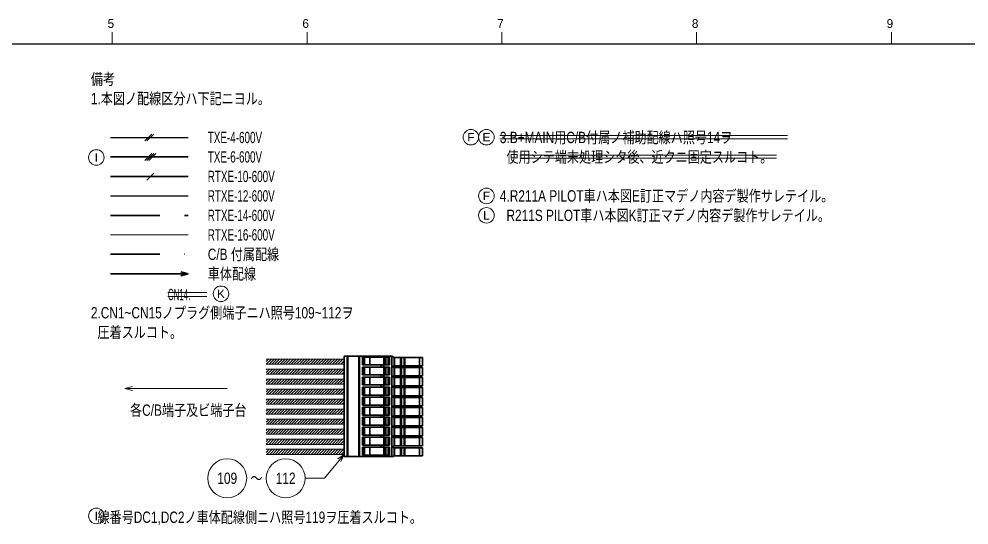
# Model space of a CAD drawing. Header units: millimetres. Extents: x 10 to 832, y 7 to 590.
# Drawn here: x 261.5 to 505.4, y 460.5 to 590.4 of the extents above; entities that cross this region are included whole.
import ezdxf
from ezdxf.enums import TextEntityAlignment as Align

# ---------------------------------------------------------------- set-up
doc = ezdxf.new("R2010")
doc.units = ezdxf.units.MM
doc.linetypes.add('DASHDOT', pattern=[25.3, 12.7, -6.3, 0, -6.3])
doc.linetypes.add('DASHED', pattern=[19, 12.7, -6.3])
for name, color, linetype in [('GR1_05', 7, 'Continuous'), ('GR1_15', 7, 'Continuous'), ('図面枠B6M', 7, 'Continuous'), ('表題、部品表_01', 7, 'Continuous')]:
    doc.layers.add(name, color=color, linetype=linetype)
doc.styles.add('HG丸ｺﾞｼｯｸM-PRO', font='')
doc.styles.get('HG丸ｺﾞｼｯｸM-PRO').set_extended_font_data('HG丸ｺﾞｼｯｸM-PRO')
pattern_1 = [(45, (0, 0), (-0.3535534, 0.3535534), [])]

# ---------------------------------------------------------------- blocks, each defined once
blk = doc.blocks.new('BLKF023')
at = {"layer": '図面枠B6M', "color": 4, "linetype": 'Continuous', "lineweight": 13}
for p, q in [((285.5, 587), (285.5, 584)), ((335.5, 587), (335.5, 584)), ((385.5, 587), (385.5, 584)), ((435.5, 587), (435.5, 584)), ((485.5, 587), (485.5, 584))]:
    blk.add_line(p, q, dxfattribs=at)
at = {"layer": '図面枠B6M', "color": 2, "linetype": 'Continuous', "lineweight": 25}
blk.add_line((35.5, 584), (831.5, 584), dxfattribs=at)
at = {"layer": '図面枠B6M', "color": 4, "linetype": 'Continuous', "lineweight": 13, "style": 'HG丸ｺﾞｼｯｸM-PRO', "width": 1.003994}
for s, p in [('5', (284.29, 587.45)), ('6', (334.29, 587.45)), ('7', (384.29, 587.45)), ('8', (434.29, 587.45)), ('9', (484.29, 587.45))]:
    blk.add_text(s, height=2.25, dxfattribs=at).set_placement(p, align=Align.BOTTOM_LEFT)
blk = doc.blocks.new('FXTIP_ARROW_E')
at = {"color": 0, "linetype": 'Continuous', "lineweight": -2}
for q in [(-1, 0), (-0.97, 0.26), (-0.97, -0.26)]:
    blk.add_line((0, 0), q, dxfattribs=at)
blk = doc.blocks.new('BLKF175')
at = {"layer": '表題、部品表_01', "color": 3, "linetype": 'Continuous', "lineweight": 35}
for p, q in [((345, 503.87), (345.75, 503.87)), ((345, 503.87), (345, 478.13)), ((345.75, 503.87), (345.8, 503.87)), ((345.75, 503.87), (345.75, 478.13)), ((345.8, 503.87), (345.85, 503.87)), ((345.85, 503.87), (345.93, 503.87)), ((345.93, 503.87), (348.8, 503.87)), ((345.93, 503.87), (345.93, 478.13)), ((348.8, 503.87), (348.98, 503.87)), ((348.8, 503.87), (348.8, 478.13)), ((348.98, 503.87), (354.45, 503.87)), ((348.98, 503.87), (348.98, 478.13)), ((349.73, 503.62), (349.73, 501.6)), ((349.87, 503.62), (349.73, 503.62)), ((350.28, 503.62), (349.87, 503.62)), ((349.87, 503.62), (349.87, 501.6)), ((351.59, 503.62), (350.28, 503.62)), ((350.28, 503.62), (350.28, 501.6)), ((351.59, 503.62), (351.59, 501.6)), ((354.45, 503.62), (351.59, 503.62)), ((354.45, 503.87), (355.16, 503.87)), ((354.45, 503.62), (354.45, 503.87)), ((355.16, 503.62), (354.45, 503.62)), ((355.23, 503.87), (355.16, 503.87)), ((355.16, 503.62), (355.16, 503.87)), ((355.16, 503.62), (355.2, 503.62)), ((355.2, 503.62), (355.2, 501.6)), ((355.2, 503.62), (355.23, 503.62)), ((355.23, 503.87), (357.29, 503.87)), ((355.23, 503.62), (355.23, 503.87)), ((355.44, 503.62), (355.23, 503.62)), ((355.73, 503.62), (355.44, 503.62)), ((355.44, 503.62), (355.44, 501.6)), ((355.73, 503.62), (355.73, 501.6)), ((356.34, 503.62), (355.73, 503.62)), ((356.69, 503.62), (356.34, 503.62)), ((356.34, 503.62), (356.34, 501.6)), ((356.69, 503.62), (356.69, 501.6)), ((357.29, 503.87), (357.31, 503.87)), ((357.29, 503.87), (357.29, 478.13)), ((357.31, 503.87), (357.81, 503.52)), ((357.81, 503.52), (357.84, 503.52)), ((357.84, 501.4), (357.84, 503.52)), ((357.84, 503.52), (357.98, 503.52)), ((357.98, 503.52), (359.45, 503.52)), ((357.98, 501.4), (357.98, 503.52)), ((359.45, 503.52), (359.73, 503.52)), ((359.45, 501.4), (359.45, 503.52)), ((359.73, 503.52), (360.45, 503.52)), ((359.73, 501.4), (359.73, 503.52)), ((360.45, 503.52), (360.59, 503.52)), ((360.45, 501.4), (360.45, 503.52)), ((360.59, 501.4), (360.59, 503.52)), ((360.59, 503.52), (364.34, 503.52)), ((364.34, 503.52), (365.09, 503.52)), ((364.34, 503.52), (364.34, 501.4)), ((365.09, 503.52), (365.09, 501.4)), ((349.87, 501.6), (349.73, 501.6)), ((349.87, 501.05), (349.73, 501.05)), ((349.73, 501.05), (349.73, 499.02)), ((350.28, 501.6), (349.87, 501.6)), ((350.28, 501.05), (349.87, 501.05)), ((349.87, 501.05), (349.87, 499.02)), ((351.59, 501.6), (350.28, 501.6)), ((351.59, 501.05), (350.28, 501.05)), ((350.28, 501.05), (350.28, 499.02)), ((354.45, 501.6), (351.59, 501.6)), ((351.59, 501.05), (351.59, 499.02)), ((354.45, 501.05), (351.59, 501.05)), ((355.16, 501.6), (354.45, 501.6)), ((354.45, 501.6), (354.45, 501.3)), ((354.45, 501.05), (354.45, 501.3)), ((355.16, 501.05), (354.45, 501.05)), ((355.16, 501.6), (355.2, 501.6)), ((355.16, 501.6), (355.16, 501.3)), ((355.16, 501.05), (355.16, 501.3)), ((355.16, 501.3), (355.23, 501.3)), ((355.16, 501.05), (355.2, 501.05)), ((355.2, 501.6), (355.23, 501.6)), ((355.2, 501.05), (355.23, 501.05)), ((355.2, 501.05), (355.2, 499.02)), ((355.44, 501.6), (355.23, 501.6)), ((355.23, 501.6), (355.23, 501.3)), ((355.23, 501.05), (355.23, 501.3)), ((355.44, 501.05), (355.23, 501.05)), ((355.73, 501.6), (355.44, 501.6)), ((355.73, 501.05), (355.44, 501.05)), ((355.44, 501.05), (355.44, 499.02)), ((356.34, 501.6), (355.73, 501.6)), ((356.34, 501.05), (355.73, 501.05)), ((355.73, 501.05), (355.73, 499.02)), ((356.69, 501.6), (356.34, 501.6)), ((356.69, 501.05), (356.34, 501.05)), ((356.34, 501.05), (356.34, 499.02)), ((356.69, 501.05), (356.69, 499.02)), ((357.31, 501.3), (357.81, 500.95)), ((357.31, 501.3), (357.67, 501.3)), ((357.81, 501.4), (357.67, 501.3)), ((357.84, 501.4), (357.81, 501.4)), ((357.81, 500.95), (357.84, 500.95)), ((357.98, 501.4), (357.84, 501.4)), ((357.84, 498.82), (357.84, 500.95)), ((357.84, 500.95), (357.98, 500.95)), ((359.45, 501.4), (357.98, 501.4)), ((357.98, 498.82), (357.98, 500.95)), ((357.98, 500.95), (359.45, 500.95)), ((359.73, 501.4), (359.45, 501.4)), ((359.45, 498.82), (359.45, 500.95)), ((359.45, 500.95), (359.73, 500.95)), ((360.45, 501.4), (359.73, 501.4)), ((359.73, 498.82), (359.73, 500.95)), ((359.73, 500.95), (360.45, 500.95)), ((360.59, 501.4), (360.45, 501.4)), ((360.45, 498.82), (360.45, 500.95)), ((360.45, 500.95), (360.59, 500.95)), ((364.34, 501.4), (360.59, 501.4)), ((360.59, 500.95), (364.34, 500.95)), ((360.59, 498.82), (360.59, 500.95)), ((365.09, 501.4), (364.34, 501.4)), ((364.34, 500.95), (365.09, 500.95)), ((364.34, 500.95), (364.34, 498.82)), ((365.09, 500.95), (365.09, 498.82)), ((349.87, 499.02), (349.73, 499.02)), ((349.87, 498.47), (349.73, 498.47)), ((349.73, 498.47), (349.73, 496.45)), ((350.28, 499.02), (349.87, 499.02)), ((350.28, 498.47), (349.87, 498.47)), ((349.87, 498.47), (349.87, 496.45)), ((351.59, 499.02), (350.28, 499.02)), ((351.59, 498.47), (350.28, 498.47)), ((350.28, 498.47), (350.28, 496.45)), ((354.45, 499.02), (351.59, 499.02)), ((351.59, 498.47), (351.59, 496.45)), ((354.45, 498.47), (351.59, 498.47)), ((354.45, 499.02), (354.45, 498.72)), ((355.16, 499.02), (354.45, 499.02)), ((354.45, 498.47), (354.45, 498.72)), ((355.16, 498.47), (354.45, 498.47)), ((355.16, 499.02), (355.2, 499.02)), ((355.16, 499.02), (355.16, 498.72)), ((355.16, 498.72), (355.23, 498.72)), ((355.16, 498.47), (355.16, 498.72)), ((355.16, 498.47), (355.2, 498.47)), ((355.2, 499.02), (355.23, 499.02)), ((355.2, 498.47), (355.23, 498.47)), ((355.2, 498.47), (355.2, 496.45)), ((355.44, 499.02), (355.23, 499.02)), ((355.23, 499.02), (355.23, 498.72)), ((355.23, 498.47), (355.23, 498.72)), ((355.44, 498.47), (355.23, 498.47)), ((355.73, 499.02), (355.44, 499.02)), ((355.44, 498.47), (355.44, 496.45)), ((355.73, 498.47), (355.44, 498.47)), ((356.34, 499.02), (355.73, 499.02)), ((355.73, 498.47), (355.73, 496.45)), ((356.34, 498.47), (355.73, 498.47)), ((356.69, 499.02), (356.34, 499.02)), ((356.34, 498.47), (356.34, 496.45)), ((356.69, 498.47), (356.34, 498.47)), ((356.69, 498.47), (356.69, 496.45)), ((357.31, 498.72), (357.81, 498.37)), ((357.31, 498.72), (357.67, 498.72)), ((357.81, 498.82), (357.67, 498.72)), ((357.84, 498.82), (357.81, 498.82)), ((357.81, 498.37), (357.84, 498.37)), ((357.98, 498.82), (357.84, 498.82)), ((357.84, 496.25), (357.84, 498.37)), ((357.84, 498.37), (357.98, 498.37)), ((359.45, 498.82), (357.98, 498.82)), ((357.98, 496.25), (357.98, 498.37)), ((357.98, 498.37), (359.45, 498.37)), ((359.73, 498.82), (359.45, 498.82)), ((359.45, 496.25), (359.45, 498.37)), ((359.45, 498.37), (359.73, 498.37)), ((360.45, 498.82), (359.73, 498.82)), ((359.73, 496.25), (359.73, 498.37)), ((359.73, 498.37), (360.45, 498.37)), ((360.59, 498.82), (360.45, 498.82)), ((360.45, 496.25), (360.45, 498.37)), ((360.45, 498.37), (360.59, 498.37)), ((364.34, 498.82), (360.59, 498.82)), ((360.59, 498.37), (364.34, 498.37)), ((360.59, 496.25), (360.59, 498.37)), ((365.09, 498.82), (364.34, 498.82)), ((364.34, 498.37), (365.09, 498.37)), ((364.34, 498.37), (364.34, 496.25)), ((365.09, 498.37), (365.09, 496.25)), ((349.87, 496.45), (349.73, 496.45)), ((349.87, 495.9), (349.73, 495.9)), ((349.73, 495.9), (349.73, 493.87)), ((350.28, 496.45), (349.87, 496.45)), ((349.87, 495.9), (349.87, 493.87)), ((350.28, 495.9), (349.87, 495.9)), ((351.59, 496.45), (350.28, 496.45)), ((351.59, 495.9), (350.28, 495.9)), ((350.28, 495.9), (350.28, 493.87)), ((354.45, 496.45), (351.59, 496.45)), ((351.59, 495.9), (351.59, 493.87)), ((354.45, 495.9), (351.59, 495.9)), ((354.45, 496.45), (354.45, 496.15)), ((355.16, 496.45), (354.45, 496.45)), ((354.45, 495.9), (354.45, 496.15)), ((355.16, 495.9), (354.45, 495.9)), ((355.16, 496.45), (355.2, 496.45)), ((355.16, 496.45), (355.16, 496.15)), ((355.16, 495.9), (355.16, 496.15)), ((355.16, 496.15), (355.23, 496.15)), ((355.16, 495.9), (355.2, 495.9)), ((355.2, 496.45), (355.23, 496.45)), ((355.2, 495.9), (355.2, 493.87)), ((355.2, 495.9), (355.23, 495.9)), ((355.44, 496.45), (355.23, 496.45)), ((355.23, 496.45), (355.23, 496.15)), ((355.23, 495.9), (355.23, 496.15)), ((355.44, 495.9), (355.23, 495.9)), ((355.73, 496.45), (355.44, 496.45)), ((355.44, 495.9), (355.44, 493.87)), ((355.73, 495.9), (355.44, 495.9)), ((356.34, 496.45), (355.73, 496.45)), ((356.34, 495.9), (355.73, 495.9)), ((355.73, 495.9), (355.73, 493.87)), ((356.69, 496.45), (356.34, 496.45)), ((356.34, 495.9), (356.34, 493.87)), ((356.69, 495.9), (356.34, 495.9)), ((356.69, 495.9), (356.69, 493.87)), ((357.31, 496.15), (357.81, 495.8)), ((357.31, 496.15), (357.67, 496.15)), ((357.81, 496.25), (357.67, 496.15)), ((357.84, 496.25), (357.81, 496.25)), ((357.81, 495.8), (357.84, 495.8)), ((357.98, 496.25), (357.84, 496.25)), ((357.84, 493.67), (357.84, 495.8)), ((357.84, 495.8), (357.98, 495.8)), ((359.45, 496.25), (357.98, 496.25)), ((357.98, 493.67), (357.98, 495.8)), ((357.98, 495.8), (359.45, 495.8)), ((359.73, 496.25), (359.45, 496.25)), ((359.45, 493.67), (359.45, 495.8)), ((359.45, 495.8), (359.73, 495.8)), ((360.45, 496.25), (359.73, 496.25)), ((359.73, 493.67), (359.73, 495.8)), ((359.73, 495.8), (360.45, 495.8)), ((360.59, 496.25), (360.45, 496.25)), ((360.45, 493.67), (360.45, 495.8)), ((360.45, 495.8), (360.59, 495.8)), ((364.34, 496.25), (360.59, 496.25)), ((360.59, 493.67), (360.59, 495.8)), ((360.59, 495.8), (364.34, 495.8)), ((365.09, 496.25), (364.34, 496.25)), ((364.34, 495.8), (364.34, 493.67)), ((364.34, 495.8), (365.09, 495.8)), ((365.09, 495.8), (365.09, 493.67)), ((349.87, 493.87), (349.73, 493.87)), ((349.73, 493.33), (349.73, 491.3)), ((349.87, 493.33), (349.73, 493.33)), ((350.28, 493.87), (349.87, 493.87)), ((349.87, 493.33), (349.87, 491.3)), ((350.28, 493.33), (349.87, 493.33)), ((351.59, 493.87), (350.28, 493.87)), ((350.28, 493.33), (350.28, 491.3)), ((351.59, 493.33), (350.28, 493.33)), ((354.45, 493.87), (351.59, 493.87)), ((351.59, 493.33), (351.59, 491.3)), ((354.45, 493.33), (351.59, 493.33)), ((354.45, 493.87), (354.45, 493.57)), ((355.16, 493.87), (354.45, 493.87)), ((354.45, 493.33), (354.45, 493.57)), ((355.16, 493.33), (354.45, 493.33)), ((355.16, 493.87), (355.16, 493.57)), ((355.16, 493.87), (355.2, 493.87)), ((355.16, 493.33), (355.16, 493.57)), ((355.16, 493.57), (355.23, 493.57)), ((355.16, 493.33), (355.2, 493.33)), ((355.2, 493.87), (355.23, 493.87)), ((355.2, 493.33), (355.2, 491.3)), ((355.2, 493.33), (355.23, 493.33)), ((355.44, 493.87), (355.23, 493.87)), ((355.23, 493.87), (355.23, 493.57)), ((355.23, 493.33), (355.23, 493.57)), ((355.44, 493.33), (355.23, 493.33)), ((355.73, 493.87), (355.44, 493.87)), ((355.73, 493.33), (355.44, 493.33)), ((355.44, 493.33), (355.44, 491.3)), ((356.34, 493.87), (355.73, 493.87)), ((355.73, 493.33), (355.73, 491.3)), ((356.34, 493.33), (355.73, 493.33)), ((356.69, 493.87), (356.34, 493.87)), ((356.69, 493.33), (356.34, 493.33)), ((356.34, 493.33), (356.34, 491.3)), ((356.69, 493.33), (356.69, 491.3)), ((357.31, 493.57), (357.81, 493.23)), ((357.31, 493.57), (357.67, 493.57)), ((357.81, 493.67), (357.67, 493.57)), ((357.84, 493.67), (357.81, 493.67)), ((357.81, 493.23), (357.84, 493.23)), ((357.98, 493.67), (357.84, 493.67)), ((357.84, 493.23), (357.98, 493.23)), ((357.84, 491.1), (357.84, 493.23)), ((359.45, 493.67), (357.98, 493.67)), ((357.98, 493.23), (359.45, 493.23)), ((357.98, 491.1), (357.98, 493.23)), ((359.73, 493.67), (359.45, 493.67)), ((359.45, 491.1), (359.45, 493.23)), ((359.45, 493.23), (359.73, 493.23)), ((360.45, 493.67), (359.73, 493.67)), ((359.73, 493.23), (360.45, 493.23)), ((359.73, 491.1), (359.73, 493.23)), ((360.59, 493.67), (360.45, 493.67)), ((360.45, 493.23), (360.59, 493.23)), ((360.45, 491.1), (360.45, 493.23)), ((364.34, 493.67), (360.59, 493.67)), ((360.59, 493.23), (364.34, 493.23)), ((360.59, 491.1), (360.59, 493.23)), ((365.09, 493.67), (364.34, 493.67)), ((364.34, 493.23), (364.34, 491.1)), ((364.34, 493.23), (365.09, 493.23)), ((365.09, 493.23), (365.09, 491.1)), ((349.87, 491.3), (349.73, 491.3)), ((349.73, 490.75), (349.73, 488.73)), ((349.87, 490.75), (349.73, 490.75)), ((350.28, 491.3), (349.87, 491.3)), ((349.87, 490.75), (349.87, 488.73)), ((350.28, 490.75), (349.87, 490.75)), ((351.59, 491.3), (350.28, 491.3)), ((350.28, 490.75), (350.28, 488.73)), ((351.59, 490.75), (350.28, 490.75)), ((354.45, 491.3), (351.59, 491.3)), ((351.59, 490.75), (351.59, 488.73)), ((354.45, 490.75), (351.59, 490.75)), ((355.16, 491.3), (354.45, 491.3)), ((354.45, 491.3), (354.45, 491)), ((354.45, 490.75), (354.45, 491)), ((355.16, 490.75), (354.45, 490.75)), ((355.16, 491.3), (355.16, 491)), ((355.16, 491.3), (355.2, 491.3)), ((355.16, 490.75), (355.16, 491)), ((355.16, 491), (355.23, 491)), ((355.16, 490.75), (355.2, 490.75)), ((355.2, 491.3), (355.23, 491.3)), ((355.2, 490.75), (355.2, 488.73)), ((355.2, 490.75), (355.23, 490.75)), ((355.44, 491.3), (355.23, 491.3)), ((355.23, 491.3), (355.23, 491)), ((355.23, 490.75), (355.23, 491)), ((355.44, 490.75), (355.23, 490.75)), ((355.73, 491.3), (355.44, 491.3)), ((355.44, 490.75), (355.44, 488.73)), ((355.73, 490.75), (355.44, 490.75)), ((356.34, 491.3), (355.73, 491.3)), ((355.73, 490.75), (355.73, 488.73)), ((356.34, 490.75), (355.73, 490.75)), ((356.69, 491.3), (356.34, 491.3)), ((356.69, 490.75), (356.34, 490.75)), ((356.34, 490.75), (356.34, 488.73)), ((356.69, 490.75), (356.69, 488.73)), ((357.31, 491), (357.81, 490.65)), ((357.31, 491), (357.67, 491)), ((357.81, 491.1), (357.67, 491)), ((357.84, 491.1), (357.81, 491.1)), ((357.81, 490.65), (357.84, 490.65)), ((357.98, 491.1), (357.84, 491.1)), ((357.84, 490.65), (357.98, 490.65)), ((357.84, 488.53), (357.84, 490.65)), ((359.45, 491.1), (357.98, 491.1)), ((357.98, 490.65), (359.45, 490.65)), ((357.98, 488.53), (357.98, 490.65)), ((359.73, 491.1), (359.45, 491.1)), ((359.45, 490.65), (359.73, 490.65)), ((359.45, 488.53), (359.45, 490.65)), ((360.45, 491.1), (359.73, 491.1)), ((359.73, 490.65), (360.45, 490.65)), ((359.73, 488.53), (359.73, 490.65)), ((360.59, 491.1), (360.45, 491.1)), ((360.45, 488.53), (360.45, 490.65)), ((360.45, 490.65), (360.59, 490.65)), ((364.34, 491.1), (360.59, 491.1)), ((360.59, 490.65), (364.34, 490.65)), ((360.59, 488.53), (360.59, 490.65)), ((365.09, 491.1), (364.34, 491.1)), ((364.34, 490.65), (365.09, 490.65)), ((364.34, 490.65), (364.34, 488.53)), ((365.09, 490.65), (365.09, 488.53)), ((349.87, 488.73), (349.73, 488.73)), ((349.73, 488.18), (349.73, 486.15)), ((349.87, 488.18), (349.73, 488.18)), ((350.28, 488.73), (349.87, 488.73)), ((349.87, 488.18), (349.87, 486.15)), ((350.28, 488.18), (349.87, 488.18)), ((351.59, 488.73), (350.28, 488.73)), ((350.28, 488.18), (350.28, 486.15)), ((351.59, 488.18), (350.28, 488.18)), ((354.45, 488.73), (351.59, 488.73)), ((351.59, 488.18), (351.59, 486.15)), ((354.45, 488.18), (351.59, 488.18)), ((355.16, 488.73), (354.45, 488.73)), ((354.45, 488.73), (354.45, 488.43)), ((354.45, 488.18), (354.45, 488.43)), ((355.16, 488.18), (354.45, 488.18)), ((355.16, 488.73), (355.2, 488.73)), ((355.16, 488.73), (355.16, 488.43)), ((355.16, 488.18), (355.16, 488.43)), ((355.16, 488.43), (355.23, 488.43)), ((355.16, 488.18), (355.2, 488.18)), ((355.2, 488.73), (355.23, 488.73)), ((355.2, 488.18), (355.2, 486.15)), ((355.2, 488.18), (355.23, 488.18)), ((355.44, 488.73), (355.23, 488.73)), ((355.23, 488.73), (355.23, 488.43)), ((355.23, 488.18), (355.23, 488.43)), ((355.44, 488.18), (355.23, 488.18)), ((355.73, 488.73), (355.44, 488.73)), ((355.44, 488.18), (355.44, 486.15)), ((355.73, 488.18), (355.44, 488.18)), ((356.34, 488.73), (355.73, 488.73)), ((356.34, 488.18), (355.73, 488.18)), ((355.73, 488.18), (355.73, 486.15)), ((356.69, 488.73), (356.34, 488.73)), ((356.34, 488.18), (356.34, 486.15)), ((356.69, 488.18), (356.34, 488.18)), ((356.69, 488.18), (356.69, 486.15)), ((357.31, 488.43), (357.81, 488.08)), ((357.31, 488.43), (357.67, 488.43)), ((357.81, 488.53), (357.67, 488.43)), ((357.84, 488.53), (357.81, 488.53)), ((357.81, 488.08), (357.84, 488.08)), ((357.98, 488.53), (357.84, 488.53)), ((357.84, 485.95), (357.84, 488.08)), ((357.84, 488.08), (357.98, 488.08)), ((359.45, 488.53), (357.98, 488.53)), ((357.98, 488.08), (359.45, 488.08)), ((357.98, 485.95), (357.98, 488.08)), ((359.73, 488.53), (359.45, 488.53)), ((359.45, 485.95), (359.45, 488.08)), ((359.45, 488.08), (359.73, 488.08)), ((360.45, 488.53), (359.73, 488.53)), ((359.73, 488.08), (360.45, 488.08)), ((359.73, 485.95), (359.73, 488.08)), ((360.59, 488.53), (360.45, 488.53)), ((360.45, 488.08), (360.59, 488.08)), ((360.45, 485.95), (360.45, 488.08)), ((364.34, 488.53), (360.59, 488.53)), ((360.59, 488.08), (364.34, 488.08)), ((360.59, 485.95), (360.59, 488.08)), ((365.09, 488.53), (364.34, 488.53)), ((364.34, 488.08), (365.09, 488.08)), ((364.34, 488.08), (364.34, 485.95)), ((365.09, 488.08), (365.09, 485.95)), ((349.87, 486.15), (349.73, 486.15)), ((349.87, 485.6), (349.73, 485.6)), ((349.73, 485.6), (349.73, 483.58)), ((350.28, 486.15), (349.87, 486.15)), ((350.28, 485.6), (349.87, 485.6)), ((349.87, 485.6), (349.87, 483.58)), ((351.59, 486.15), (350.28, 486.15)), ((351.59, 485.6), (350.28, 485.6)), ((350.28, 485.6), (350.28, 483.58)), ((354.45, 486.15), (351.59, 486.15)), ((354.45, 485.6), (351.59, 485.6)), ((351.59, 485.6), (351.59, 483.58)), ((355.16, 486.15), (354.45, 486.15)), ((354.45, 486.15), (354.45, 485.85)), ((354.45, 485.6), (354.45, 485.85)), ((355.16, 485.6), (354.45, 485.6)), ((355.16, 486.15), (355.2, 486.15)), ((355.16, 486.15), (355.16, 485.85)), ((355.16, 485.85), (355.23, 485.85)), ((355.16, 485.6), (355.16, 485.85)), ((355.16, 485.6), (355.2, 485.6)), ((355.2, 486.15), (355.23, 486.15)), ((355.2, 485.6), (355.2, 483.58)), ((355.2, 485.6), (355.23, 485.6)), ((355.44, 486.15), (355.23, 486.15)), ((355.23, 486.15), (355.23, 485.85)), ((355.23, 485.6), (355.23, 485.85)), ((355.44, 485.6), (355.23, 485.6)), ((355.73, 486.15), (355.44, 486.15)), ((355.73, 485.6), (355.44, 485.6)), ((355.44, 485.6), (355.44, 483.58)), ((356.34, 486.15), (355.73, 486.15)), ((356.34, 485.6), (355.73, 485.6)), ((355.73, 485.6), (355.73, 483.58)), ((356.69, 486.15), (356.34, 486.15)), ((356.69, 485.6), (356.34, 485.6)), ((356.34, 485.6), (356.34, 483.58)), ((356.69, 485.6), (356.69, 483.58)), ((357.31, 485.85), (357.81, 485.5)), ((357.31, 485.85), (357.67, 485.85)), ((357.81, 485.95), (357.67, 485.85)), ((357.84, 485.95), (357.81, 485.95)), ((357.81, 485.5), (357.84, 485.5)), ((357.98, 485.95), (357.84, 485.95)), ((357.84, 483.38), (357.84, 485.5)), ((357.84, 485.5), (357.98, 485.5)), ((359.45, 485.95), (357.98, 485.95)), ((357.98, 483.38), (357.98, 485.5)), ((357.98, 485.5), (359.45, 485.5)), ((359.73, 485.95), (359.45, 485.95)), ((359.45, 483.38), (359.45, 485.5)), ((359.45, 485.5), (359.73, 485.5)), ((360.45, 485.95), (359.73, 485.95)), ((359.73, 483.38), (359.73, 485.5)), ((359.73, 485.5), (360.45, 485.5)), ((360.59, 485.95), (360.45, 485.95)), ((360.45, 485.5), (360.59, 485.5)), ((360.45, 483.38), (360.45, 485.5)), ((364.34, 485.95), (360.59, 485.95)), ((360.59, 485.5), (364.34, 485.5)), ((360.59, 483.38), (360.59, 485.5)), ((365.09, 485.95), (364.34, 485.95)), ((364.34, 485.5), (365.09, 485.5)), ((364.34, 485.5), (364.34, 483.38)), ((365.09, 485.5), (365.09, 483.38)), ((349.87, 483.58), (349.73, 483.58)), ((349.87, 483.03), (349.73, 483.03)), ((349.73, 483.03), (349.73, 481)), ((350.28, 483.58), (349.87, 483.58)), ((349.87, 483.03), (349.87, 481)), ((350.28, 483.03), (349.87, 483.03)), ((351.59, 483.58), (350.28, 483.58)), ((350.28, 483.03), (350.28, 481)), ((351.59, 483.03), (350.28, 483.03)), ((354.45, 483.58), (351.59, 483.58)), ((354.45, 483.03), (351.59, 483.03)), ((351.59, 483.03), (351.59, 481)), ((354.45, 483.58), (354.45, 483.28)), ((355.16, 483.58), (354.45, 483.58)), ((354.45, 483.03), (354.45, 483.28)), ((355.16, 483.03), (354.45, 483.03)), ((355.16, 483.58), (355.16, 483.28)), ((355.16, 483.58), (355.2, 483.58)), ((355.16, 483.28), (355.23, 483.28)), ((355.16, 483.03), (355.16, 483.28)), ((355.16, 483.03), (355.2, 483.03)), ((355.2, 483.58), (355.23, 483.58)), ((355.2, 483.03), (355.2, 481)), ((355.2, 483.03), (355.23, 483.03)), ((355.44, 483.58), (355.23, 483.58)), ((355.23, 483.58), (355.23, 483.28)), ((355.23, 483.03), (355.23, 483.28)), ((355.44, 483.03), (355.23, 483.03)), ((355.73, 483.58), (355.44, 483.58)), ((355.73, 483.03), (355.44, 483.03)), ((355.44, 483.03), (355.44, 481)), ((356.34, 483.58), (355.73, 483.58)), ((355.73, 483.03), (355.73, 481)), ((356.34, 483.03), (355.73, 483.03)), ((356.69, 483.58), (356.34, 483.58)), ((356.69, 483.03), (356.34, 483.03)), ((356.34, 483.03), (356.34, 481)), ((356.69, 483.03), (356.69, 481)), ((357.31, 483.28), (357.67, 483.28)), ((357.31, 483.28), (357.81, 482.93)), ((357.81, 483.38), (357.67, 483.28)), ((357.84, 483.38), (357.81, 483.38)), ((357.81, 482.93), (357.84, 482.93)), ((357.98, 483.38), (357.84, 483.38)), ((357.84, 480.8), (357.84, 482.93)), ((357.84, 482.93), (357.98, 482.93)), ((359.45, 483.38), (357.98, 483.38)), ((357.98, 480.8), (357.98, 482.93)), ((357.98, 482.93), (359.45, 482.93)), ((359.73, 483.38), (359.45, 483.38)), ((359.45, 482.93), (359.73, 482.93)), ((359.45, 480.8), (359.45, 482.93)), ((360.45, 483.38), (359.73, 483.38)), ((359.73, 480.8), (359.73, 482.93)), ((359.73, 482.93), (360.45, 482.93)), ((360.59, 483.38), (360.45, 483.38)), ((360.45, 482.93), (360.59, 482.93)), ((360.45, 480.8), (360.45, 482.93)), ((364.34, 483.38), (360.59, 483.38)), ((360.59, 482.93), (364.34, 482.93)), ((360.59, 480.8), (360.59, 482.93)), ((365.09, 483.38), (364.34, 483.38)), ((364.34, 482.93), (364.34, 480.8)), ((364.34, 482.93), (365.09, 482.93)), ((365.09, 482.93), (365.09, 480.8)), ((349.87, 481), (349.73, 481)), ((350.28, 481), (349.87, 481)), ((351.59, 481), (350.28, 481)), ((354.45, 481), (351.59, 481)), ((354.45, 481), (354.45, 480.7)), ((355.16, 481), (354.45, 481)), ((354.45, 480.45), (354.45, 480.7)), ((355.16, 481), (355.2, 481)), ((355.16, 481), (355.16, 480.7)), ((355.16, 480.45), (355.16, 480.7)), ((355.16, 480.7), (355.23, 480.7)), ((355.2, 481), (355.23, 481)), ((355.44, 481), (355.23, 481)), ((355.23, 481), (355.23, 480.7)), ((355.23, 480.45), (355.23, 480.7)), ((355.73, 481), (355.44, 481)), ((356.34, 481), (355.73, 481)), ((356.69, 481), (356.34, 481)), ((357.31, 480.7), (357.67, 480.7)), ((357.31, 480.7), (357.81, 480.35)), ((357.81, 480.8), (357.67, 480.7)), ((357.84, 480.8), (357.81, 480.8)), ((357.98, 480.8), (357.84, 480.8)), ((359.45, 480.8), (357.98, 480.8)), ((359.73, 480.8), (359.45, 480.8)), ((360.45, 480.8), (359.73, 480.8)), ((360.59, 480.8), (360.45, 480.8)), ((364.34, 480.8), (360.59, 480.8)), ((365.09, 480.8), (364.34, 480.8)), ((345, 478.13), (345.75, 478.13)), ((345.75, 478.13), (345.93, 478.13)), ((345.93, 478.13), (348.8, 478.13)), ((348.8, 478.13), (348.98, 478.13)), ((354.45, 478.13), (348.98, 478.13)), ((349.87, 480.45), (349.73, 480.45)), ((349.73, 480.45), (349.73, 478.43)), ((349.87, 478.43), (349.73, 478.43)), ((350.28, 480.45), (349.87, 480.45)), ((349.87, 480.45), (349.87, 478.43)), ((350.28, 478.43), (349.87, 478.43)), ((351.59, 480.45), (350.28, 480.45)), ((350.28, 480.45), (350.28, 478.43)), ((351.59, 478.43), (350.28, 478.43)), ((354.45, 480.45), (351.59, 480.45)), ((351.59, 480.45), (351.59, 478.43)), ((354.45, 478.43), (351.59, 478.43)), ((355.16, 480.45), (354.45, 480.45)), ((354.45, 478.43), (354.45, 478.13)), ((355.16, 478.43), (354.45, 478.43)), ((354.45, 478.13), (355.16, 478.13)), ((355.16, 480.45), (355.2, 480.45)), ((355.16, 478.43), (355.16, 478.13)), ((355.16, 478.43), (355.2, 478.43)), ((355.23, 478.13), (355.16, 478.13)), ((355.2, 480.45), (355.2, 478.43)), ((355.2, 480.45), (355.23, 480.45)), ((355.2, 478.43), (355.23, 478.43)), ((355.44, 480.45), (355.23, 480.45)), ((355.44, 478.43), (355.23, 478.43)), ((355.23, 478.43), (355.23, 478.13)), ((355.23, 478.13), (357.29, 478.13)), ((355.73, 480.45), (355.44, 480.45)), ((355.44, 480.45), (355.44, 478.43)), ((355.73, 478.43), (355.44, 478.43)), ((356.34, 480.45), (355.73, 480.45)), ((355.73, 480.45), (355.73, 478.43)), ((356.34, 478.43), (355.73, 478.43)), ((356.69, 480.45), (356.34, 480.45)), ((356.34, 480.45), (356.34, 478.43)), ((356.69, 478.43), (356.34, 478.43)), ((356.69, 480.45), (356.69, 478.43)), ((357.29, 478.13), (357.67, 478.13)), ((357.81, 478.23), (357.67, 478.13)), ((357.81, 480.35), (357.84, 480.35)), ((357.84, 478.23), (357.81, 478.23)), ((357.84, 480.35), (357.98, 480.35)), ((357.84, 478.23), (357.84, 480.35)), ((357.98, 478.23), (357.84, 478.23)), ((357.98, 480.35), (359.45, 480.35)), ((357.98, 478.23), (357.98, 480.35)), ((359.45, 478.23), (357.98, 478.23)), ((359.45, 480.35), (359.73, 480.35)), ((359.45, 478.23), (359.45, 480.35)), ((359.73, 478.23), (359.45, 478.23)), ((359.73, 480.35), (360.45, 480.35)), ((359.73, 478.23), (359.73, 480.35)), ((360.45, 478.23), (359.73, 478.23)), ((360.45, 480.35), (360.59, 480.35)), ((360.45, 478.23), (360.45, 480.35)), ((360.59, 478.23), (360.45, 478.23)), ((360.59, 480.35), (364.34, 480.35)), ((360.59, 478.23), (360.59, 480.35)), ((364.34, 478.23), (360.59, 478.23)), ((364.34, 480.35), (365.09, 480.35)), ((364.34, 480.35), (364.34, 478.23)), ((365.09, 478.23), (364.34, 478.23)), ((365.09, 480.35), (365.09, 478.23))]:
    blk.add_line(p, q, dxfattribs=at)
blk = doc.blocks.new('BLKF176')
at = {"layer": '表題、部品表_01', "linetype": 'Continuous', "lineweight": 13}
h = blk.add_hatch(dxfattribs=at)
h.set_pattern_fill('_USER', color=4, scale=0.5, angle=45, style=0, pattern_type=0)
h.set_pattern_definition(pattern_1)
h.paths.add_polyline_path([(345, 503.11), (325, 503.11), (325, 501.81), (345, 501.81)], flags=0)
at = {"layer": '表題、部品表_01', "color": 4, "linetype": 'Continuous', "lineweight": 13}
for p, q in [((325, 503.11), (345, 503.11)), ((325, 501.81), (345, 501.81))]:
    blk.add_line(p, q, dxfattribs=at)
blk = doc.blocks.new('BLKF177')
at = {"layer": '表題、部品表_01', "linetype": 'Continuous', "lineweight": 13}
h = blk.add_hatch(dxfattribs=at)
h.set_pattern_fill('_USER', color=4, scale=0.5, angle=45, style=0, pattern_type=0)
h.set_pattern_definition(pattern_1)
h.paths.add_polyline_path([(345, 500.54), (325, 500.54), (325, 499.24), (345, 499.24)], flags=0)
at = {"layer": '表題、部品表_01', "color": 4, "linetype": 'Continuous', "lineweight": 13}
for p, q in [((325, 500.54), (345, 500.54)), ((325, 499.24), (345, 499.24))]:
    blk.add_line(p, q, dxfattribs=at)
blk = doc.blocks.new('BLKF178')
at = {"layer": '表題、部品表_01', "linetype": 'Continuous', "lineweight": 13}
h = blk.add_hatch(dxfattribs=at)
h.set_pattern_fill('_USER', color=4, scale=0.5, angle=45, style=0, pattern_type=0)
h.set_pattern_definition(pattern_1)
h.paths.add_polyline_path([(345, 497.96), (325, 497.96), (325, 496.66), (345, 496.66)], flags=0)
at = {"layer": '表題、部品表_01', "color": 4, "linetype": 'Continuous', "lineweight": 13}
for p, q in [((325, 497.96), (345, 497.96)), ((325, 496.66), (345, 496.66))]:
    blk.add_line(p, q, dxfattribs=at)
blk = doc.blocks.new('BLKF179')
at = {"layer": '表題、部品表_01', "linetype": 'Continuous', "lineweight": 13}
h = blk.add_hatch(dxfattribs=at)
h.set_pattern_fill('_USER', color=4, scale=0.5, angle=45, style=0, pattern_type=0)
h.set_pattern_definition(pattern_1)
h.paths.add_polyline_path([(345, 495.39), (325, 495.39), (325, 494.09), (345, 494.09)], flags=0)
at = {"layer": '表題、部品表_01', "color": 4, "linetype": 'Continuous', "lineweight": 13}
for p, q in [((325, 495.39), (345, 495.39)), ((325, 494.09), (345, 494.09))]:
    blk.add_line(p, q, dxfattribs=at)
blk = doc.blocks.new('BLKF180')
at = {"layer": '表題、部品表_01', "linetype": 'Continuous', "lineweight": 13}
h = blk.add_hatch(dxfattribs=at)
h.set_pattern_fill('_USER', color=4, scale=0.5, angle=45, style=0, pattern_type=0)
h.set_pattern_definition(pattern_1)
h.paths.add_polyline_path([(345, 492.8125), (325, 492.8125), (325, 491.5125), (345, 491.5125)], flags=0)
at = {"layer": '表題、部品表_01', "color": 4, "linetype": 'Continuous', "lineweight": 13}
for p, q in [((325, 492.8125), (345, 492.8125)), ((325, 491.5125), (345, 491.5125))]:
    blk.add_line(p, q, dxfattribs=at)
blk = doc.blocks.new('BLKF181')
at = {"layer": '表題、部品表_01', "linetype": 'Continuous', "lineweight": 13}
h = blk.add_hatch(dxfattribs=at)
h.set_pattern_fill('_USER', color=4, scale=0.5, angle=45, style=0, pattern_type=0)
h.set_pattern_definition(pattern_1)
h.paths.add_polyline_path([(345, 490.24), (325, 490.24), (325, 488.94), (345, 488.94)], flags=0)
at = {"layer": '表題、部品表_01', "color": 4, "linetype": 'Continuous', "lineweight": 13}
for p, q in [((325, 490.24), (345, 490.24)), ((325, 488.94), (345, 488.94))]:
    blk.add_line(p, q, dxfattribs=at)
blk = doc.blocks.new('BLKF182')
at = {"layer": '表題、部品表_01', "linetype": 'Continuous', "lineweight": 13}
h = blk.add_hatch(dxfattribs=at)
h.set_pattern_fill('_USER', color=4, scale=0.5, angle=45, style=0, pattern_type=0)
h.set_pattern_definition(pattern_1)
h.paths.add_polyline_path([(345, 487.66), (325, 487.66), (325, 486.36), (345, 486.36)], flags=0)
at = {"layer": '表題、部品表_01', "color": 4, "linetype": 'Continuous', "lineweight": 13}
for p, q in [((325, 487.66), (345, 487.66)), ((325, 486.36), (345, 486.36))]:
    blk.add_line(p, q, dxfattribs=at)
blk = doc.blocks.new('BLKF183')
at = {"layer": '表題、部品表_01', "linetype": 'Continuous', "lineweight": 13}
h = blk.add_hatch(dxfattribs=at)
h.set_pattern_fill('_USER', color=4, scale=0.5, angle=45, style=0, pattern_type=0)
h.set_pattern_definition(pattern_1)
h.paths.add_polyline_path([(345, 485.09), (325, 485.09), (325, 483.79), (345, 483.79)], flags=0)
at = {"layer": '表題、部品表_01', "color": 4, "linetype": 'Continuous', "lineweight": 13}
for p, q in [((325, 485.09), (345, 485.09)), ((325, 483.79), (345, 483.79))]:
    blk.add_line(p, q, dxfattribs=at)
blk = doc.blocks.new('BLKF184')
at = {"layer": '表題、部品表_01', "linetype": 'Continuous', "lineweight": 13}
h = blk.add_hatch(dxfattribs=at)
h.set_pattern_fill('_USER', color=4, scale=0.5, angle=45, style=0, pattern_type=0)
h.set_pattern_definition(pattern_1)
h.paths.add_polyline_path([(345, 482.51), (325, 482.51), (325, 481.21), (345, 481.21)], flags=0)
at = {"layer": '表題、部品表_01', "color": 4, "linetype": 'Continuous', "lineweight": 13}
for p, q in [((325, 482.51), (345, 482.51)), ((325, 481.21), (345, 481.21))]:
    blk.add_line(p, q, dxfattribs=at)
blk = doc.blocks.new('BLKF185')
at = {"layer": '表題、部品表_01', "linetype": 'Continuous', "lineweight": 13}
h = blk.add_hatch(dxfattribs=at)
h.set_pattern_fill('_USER', color=4, scale=0.5, angle=45, style=0, pattern_type=0)
h.set_pattern_definition(pattern_1)
h.paths.add_polyline_path([(345, 479.94), (325, 479.94), (325, 478.64), (345, 478.64)], flags=0)
at = {"layer": '表題、部品表_01', "color": 4, "linetype": 'Continuous', "lineweight": 13}
for p, q in [((325, 479.94), (345, 479.94)), ((325, 478.64), (345, 478.64))]:
    blk.add_line(p, q, dxfattribs=at)
blk = doc.blocks.new('FXTIP_ARROW_S')
at = {"color": 0, "linetype": 'Continuous', "lineweight": -2}
for q in [(-1, 0), (-0.97, 0.26), (-0.97, -0.26)]:
    blk.add_line((0, 0), q, dxfattribs=at)
blk = doc.blocks.new('BLKF263')
at = {"layer": 'GR1_05', "color": 4, "linetype": 'Continuous', "lineweight": 13}
blk.add_circle((381.55, 560.07), 2, dxfattribs=at)
at = {"layer": 'GR1_05', "color": 4, "linetype": 'Continuous', "lineweight": 13, "style": 'HG丸ｺﾞｼｯｸM-PRO', "width": 1.04259}
blk.add_text('E', height=2.18, dxfattribs=at).set_placement((381.55, 560.07), align=Align.MIDDLE_CENTER)
blk = doc.blocks.new('BLKF280')
at = {"layer": 'GR1_05', "color": 4, "linetype": 'Continuous', "lineweight": 13}
blk.add_circle((377.55, 560.07), 2, dxfattribs=at)
at = {"layer": 'GR1_05', "color": 4, "linetype": 'Continuous', "lineweight": 13, "style": 'HG丸ｺﾞｼｯｸM-PRO', "width": 1.042153}
blk.add_text('F', height=2.18, dxfattribs=at).set_placement((377.55, 560.07), align=Align.MIDDLE_CENTER)
blk = doc.blocks.new('BLKF287')
at = {"layer": 'GR1_05', "color": 4, "linetype": 'Continuous', "lineweight": 13}
blk.add_circle((381.55, 545), 2, dxfattribs=at)
at = {"layer": 'GR1_05', "color": 4, "linetype": 'Continuous', "lineweight": 13, "style": 'HG丸ｺﾞｼｯｸM-PRO', "width": 1.042153}
blk.add_text('F', height=2.18, dxfattribs=at).set_placement((381.55, 545), align=Align.MIDDLE_CENTER)
blk = doc.blocks.new('BLKF319')
at = {"layer": 'GR1_05', "color": 4, "linetype": 'Continuous', "lineweight": 13}
blk.add_circle((281.4, 554.86), 2, dxfattribs=at)
at = {"layer": 'GR1_05', "color": 4, "linetype": 'Continuous', "lineweight": 13, "style": 'HG丸ｺﾞｼｯｸM-PRO', "width": 1.042153}
blk.add_text('I', height=2.18, dxfattribs=at).set_placement((281.4, 554.86), align=Align.MIDDLE_CENTER)
blk = doc.blocks.new('BLKF323')
at = {"layer": 'GR1_05', "color": 4, "linetype": 'Continuous', "lineweight": 13}
blk.add_circle((281.4, 462.83), 2, dxfattribs=at)
at = {"layer": 'GR1_05', "color": 4, "linetype": 'Continuous', "lineweight": 13, "style": 'HG丸ｺﾞｼｯｸM-PRO', "width": 1.042153}
blk.add_text('I', height=2.18, dxfattribs=at).set_placement((281.4, 462.83), align=Align.MIDDLE_CENTER)
blk = doc.blocks.new('BLKF366')
at = {"layer": 'GR1_05', "color": 4, "linetype": 'Continuous', "lineweight": 13}
blk.add_circle((313.4, 519.86), 2, dxfattribs=at)
at = {"layer": 'GR1_05', "color": 4, "linetype": 'Continuous', "lineweight": 13, "style": 'HG丸ｺﾞｼｯｸM-PRO', "width": 1.042301}
blk.add_text('K', height=2.18, dxfattribs=at).set_placement((313.4, 519.86), align=Align.MIDDLE_CENTER)
blk = doc.blocks.new('BLKF378')
at = {"layer": 'GR1_05', "color": 4, "linetype": 'Continuous', "lineweight": 13}
blk.add_circle((381.55, 540), 2, dxfattribs=at)
at = {"layer": 'GR1_05', "color": 4, "linetype": 'Continuous', "lineweight": 13, "style": 'HG丸ｺﾞｼｯｸM-PRO', "width": 1.042991}
blk.add_text('L', height=2.18, dxfattribs=at).set_placement((381.55, 540), align=Align.MIDDLE_CENTER)

msp = doc.modelspace()

# ---------------------------------------------------------------- linework, layer by layer
at = {"layer": 'GR1_05', "color": 4, "linetype": 'Continuous', "lineweight": 13}
for p, q in [((385.02, 560.47), (458.88, 560.47)), ((385.02, 559.67), (458.88, 559.67)), ((390.15, 555.47), (456.02, 555.47)), ((390.15, 554.67), (456.02, 554.67)), ((299.77, 520.18), (309.77, 520.18)), ((299.77, 519.18), (309.77, 519.18))]:
    msp.add_line(p, q, dxfattribs=at)
at = {"layer": 'GR1_15', "color": 4, "linetype": 'Continuous', "lineweight": 13}
for p, q in [((345, 478.64), (340, 472.5)), ((340, 472.5), (335, 472.5))]:
    msp.add_line(p, q, dxfattribs=at)
for centre in [(315, 472.5), (330, 472.5)]:
    msp.add_circle(centre, 5, dxfattribs=at)
at = {"layer": '表題、部品表_01', "color": 2, "linetype": 'Continuous', "lineweight": 25}
for p, q in [((285, 560), (305, 560)), ((285, 545), (305, 545))]:
    msp.add_line(p, q, dxfattribs=at)
at = {"layer": '表題、部品表_01', "color": 4, "linetype": 'Continuous', "lineweight": 13}
for p, q in [((295.63, 560.88), (293.87, 559.12)), ((296.13, 560.88), (294.37, 559.12)), ((295.63, 555.88), (293.87, 554.12)), ((296.13, 555.88), (294.37, 554.12)), ((296.63, 555.88), (294.87, 554.12)), ((296.13, 550.82), (294.37, 549.05)), ((285, 535), (305, 535)), ((288.7, 495.56), (315, 495.56))]:
    msp.add_line(p, q, dxfattribs=at)
at = {"layer": '表題、部品表_01', "color": 3, "linetype": 'Continuous', "lineweight": 35}
for p, q in [((285, 555), (305, 555)), ((285, 550), (305, 550)), ((285, 525), (305, 525))]:
    msp.add_line(p, q, dxfattribs=at)
at = {"layer": '表題、部品表_01', "color": 3, "linetype": 'DASHED', "lineweight": 35}
msp.add_line((285, 540), (305, 540), dxfattribs=at)
at = {"layer": '表題、部品表_01', "color": 3, "linetype": 'DASHDOT', "lineweight": 35}
msp.add_line((285, 530), (305, 530), dxfattribs=at)

# ---------------------------------------------------------------- block references
at = {"layer": 'GR1_05', "color": 4, "linetype": 'Continuous', "lineweight": 13}
for name in ['BLKF280', 'BLKF263', 'BLKF319', 'BLKF287', 'BLKF378', 'BLKF366', 'BLKF323']:
    msp.add_blockref(name, (0, 0), dxfattribs=at)
at = {"layer": 'GR1_15', "color": 4, "linetype": 'Continuous', "lineweight": 13, "xscale": 2, "yscale": 2, "rotation": 50.83153733292919}
msp.add_blockref('FXTIP_ARROW_S', (345, 478.64), dxfattribs=at)
at = {"layer": '図面枠B6M', "color": 4, "linetype": 'Continuous', "lineweight": 13}
msp.add_blockref('BLKF023', (0, 0), dxfattribs=at)
at = {"layer": '表題、部品表_01', "color": 3, "linetype": 'Continuous', "lineweight": 35, "xscale": 2, "yscale": 2, "rotation": 360}
msp.add_blockref('FXTIP_ARROW_E', (305, 525), dxfattribs=at)
at = {"layer": '表題、部品表_01', "color": 4, "linetype": 'Continuous', "lineweight": 13}
for name in ['BLKF176', 'BLKF177', 'BLKF178', 'BLKF179', 'BLKF180', 'BLKF181', 'BLKF182', 'BLKF183', 'BLKF184', 'BLKF185']:
    msp.add_blockref(name, (0, 0), dxfattribs=at)
at = {"layer": '表題、部品表_01', "color": 3, "linetype": 'Continuous', "lineweight": 35}
msp.add_blockref('BLKF175', (0, 0), dxfattribs=at)
at = {"layer": '表題、部品表_01', "color": 4, "linetype": 'Continuous', "lineweight": 13, "xscale": 2, "yscale": 2, "rotation": 180}
msp.add_blockref('FXTIP_ARROW_S', (288.7, 495.56), dxfattribs=at)

# ---------------------------------------------------------------- texts
at = {"layer": 'GR1_05', "color": 3, "linetype": 'Continuous', "lineweight": 35, "style": 'HG丸ｺﾞｼｯｸM-PRO'}
for s, height, width, p in [('3.B+MAIN用C/B付属ノ補助配線ハ照号14ヲ', 2.9091, 0.782219, (385, 560)), ('  使用シテ端末処理シタ後、近クニ固定スルコト。', 2.9091, 0.781929, (385, 555)), ('CN14.', 2.909, 0.521863, (299.77, 519.68))]:
    msp.add_text(s, height=height, dxfattribs=dict(at, width=width)).set_placement(p, align=Align.MIDDLE_LEFT)
at = {"layer": 'GR1_15', "color": 3, "linetype": 'Continuous', "lineweight": 35, "style": 'HG丸ｺﾞｼｯｸM-PRO', "width": 0.784542}
for s, p in [('109', (315, 472.5)), ('112', (330, 472.5))]:
    msp.add_text(s, height=2.909, rotation=0, dxfattribs=at).set_placement(p, align=Align.MIDDLE_CENTER)
at = {"layer": 'GR1_15', "color": 3, "linetype": 'Continuous', "lineweight": 35, "style": 'HG丸ｺﾞｼｯｸM-PRO', "width": 0.781842}
msp.add_text('～', height=2.91, dxfattribs=at).set_placement((322.5, 472.5), align=Align.MIDDLE_CENTER)
at = {"layer": '表題、部品表_01', "color": 3, "linetype": 'Continuous', "lineweight": 35, "style": 'HG丸ｺﾞｼｯｸM-PRO'}
for s, height, width, p in [('備考', 2.909, 0.781842, (280, 575)), ('1.本図ノ配線区分ハ下記ニヨル。', 2.9091, 0.782047, (280, 570)), ('TXE-4-600V', 2.909, 0.651539, (310, 560)), ('TXE-6-600V', 2.909, 0.651539, (310, 555)), ('RTXE-10-600V', 2.9091, 0.651876, (310, 550)), ('RTXE-12-600V', 2.9091, 0.651876, (310, 545)), ('4.R211A PILOT車ハ本図E訂正マデノ内容デ製作サレテイル。', 2.9091, 0.782427, (385, 545)), ('RTXE-14-600V', 2.9091, 0.651876, (310, 540)), ('  R211S PILOT車ハ本図K訂正マデノ内容デ製作サレテイル。', 2.9091, 0.782321, (385, 540)), ('RTXE-16-600V', 2.9091, 0.651876, (310, 535)), ('C/B 付属配線', 2.909, 0.782018, (310, 530)), ('車体配線', 2.909, 0.781842, (310, 525)), ('2.CN1~CN15ノプラグ側端子ニハ照号109~112ヲ', 2.9091, 0.782888, (280, 515)), ('  圧着スルコト。', 2.909, 0.7821, (280, 510)), ('  線番号DC1,DC2ノ車体配線側ニハ照号119ヲ圧着スルコト。', 2.9091, 0.782473, (280, 462.5))]:
    msp.add_text(s, height=height, dxfattribs=dict(at, width=width)).set_placement(p, align=Align.MIDDLE_LEFT)
at = {"layer": '表題、部品表_01', "color": 3, "linetype": 'Continuous', "lineweight": 35, "style": 'HG丸ｺﾞｼｯｸM-PRO', "width": 0.781855}
msp.add_text('各C/B端子及ビ端子台', height=2.9091, dxfattribs=at).set_placement((305, 490), align=Align.MIDDLE_CENTER)

doc.saveas('drawing.dxf')
